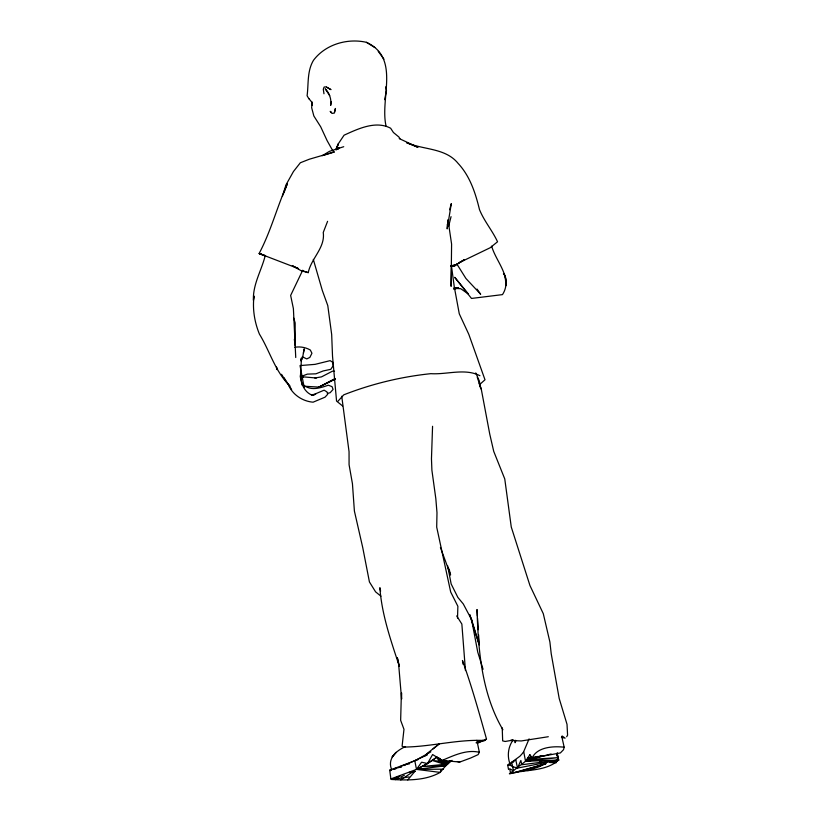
<?xml version="1.0" encoding="UTF-8"?>
<svg xmlns="http://www.w3.org/2000/svg" width="821" height="821" viewBox="0 0 821 821"><rect width="100%" height="100%" fill="white"/><g stroke="black" fill="none" stroke-linecap="round" stroke-linejoin="round"><path stroke-width="1.23" d="M432.564 426.294L431.466 458.795L431.897 470.197L435.828 498.686L436.988 512.745L436.7 527.103L450.688 592.003L457.872 606.288L457.523 618.08M401.643 693.016L401.582 699.092L398.493 662.526L397.364 657.826M529.699 759.764L532.429 758.83L533.014 759.753L529.658 761.129L529.699 759.764L540.772 755.741M401.387 692.996L400.648 720.325L403.973 729.315L402.095 746.186L403.799 747.069C430.84 746.864 457.636 739.126 484.698 740.511L486.494 739.023C479.095 712.669 471.777 686.335 462.459 660.505L463.085 664.261M447.342 224.195L447.168 228.885L451.304 203.629L449.621 209.776M556.987 753.36L556.895 755.197L558.578 760.061C545.555 771.945 525.543 769.164 509.369 773.803L525.532 761.283L529.853 754.756L532.07 758.101L560.384 752.939L563.534 749.676L564.171 747.213L561.78 736.57M254.048 296.053C252.345 308.932 254.531 322.099 259.415 334.096C269.545 350.577 274.625 369.881 288.171 384.166C292.04 394.398 302.385 401.305 313.078 402.187L325.024 397.179L327.702 394.275L326.953 391.925L324.121 390.17L312.196 395.219L311.221 394.696L315.633 394.378M557.285 752.929L556.895 755.197L557.202 753.36L558.578 760.061L556.228 760.872M303.39 353.081L304.211 348.863L302.323 358.869L300.938 360.891M254.069 296.853L253.412 300.301C252.745 284.435 261.55 270.448 265.275 255.454M331.345 101.712L330.647 105.427C331.653 99.444 329.56 93.112 325.239 88.832L329.683 95.564M384.639 99.659L386.486 90.526L385.675 86.862M334.486 112.415L335.43 108.444L334.342 113.072L331.971 113.411L330.175 111.338L331.551 112.436M448.625 226.319L451.047 216.662M440.846 770.252L440.2 772.397C425.524 780.648 407.986 780.391 391.648 779.468L390.868 778.924L389.718 770.19L418.341 759.466M336.364 149.853L338.129 144.065L344.081 135.188C358.1 128.815 375.792 120.307 390.632 128.22L393.413 132.489L398.914 137.015L399.919 138.728M336.436 149.514L338.129 144.065L335.727 149.689M282.383 196.363L286.026 184.807L293.446 171.527L300.342 162.763L309.353 159.212L334.414 151.906L323.269 155.436M302.272 270.612L308.244 272.634C311.077 258.369 325.403 247.757 323.248 232.466L327.589 221.321M529.104 738.859L523.357 752.426M283.881 192.966L287.329 183.822C277.088 206.748 270.961 231.183 259.118 253.515L298.546 268.662L292.307 265.706L301.297 270.807L308.244 272.634M300.712 359.896L301.492 357.884L300.496 375.413L302.21 385.295M515.978 740.439L515.095 742.718L515.065 740.224M302.703 270.242L290.644 295.437L293.395 308.614L295.745 357.515M512.981 740.121C508.25 746.894 507.091 755.371 509.728 763.212M476.868 740.337L479.361 752.303L478.099 754.643L470.525 758.07L459.801 762.042L442.098 760.441L432.605 754.53L427.505 763.54L416.504 769.39L390.868 778.924M566.654 736.765L567.588 735.164L567.013 724.307L559.204 698.507L551.219 653.732L549.896 642.012L543.297 613.698L529.945 585.517L511.267 527.02L504.761 478.93L493.729 451.376L489.747 434.083L481.291 389.236L477.258 377.28M337.872 149.268L339.094 147.513L337.605 149.289M430.861 751.82L414.81 760.851L416.504 769.39L440.2 772.397L445.711 765.808L452.053 760.359M407.739 779.95L414.913 771.309M338.026 401.151L343.773 394.829C371.656 383.889 401.079 376.767 430.861 373.668C446.983 374.735 465.014 367.993 479.936 375.72M406.138 764.495L427.382 754.879M480.336 383.93L484.995 379.784L468.791 334.301L459.278 313.817L454.249 286.662L451.478 266.045L451.098 286.334L451.591 244.083L447.958 219.607M429.568 752.015L424.939 755.802M426.376 754.171L439.266 743.662M433.108 748.906L439.03 744.144M508.538 769.472L507.706 765.151L519.96 756.203L523.777 751.933L525.532 761.283L528.088 761.406M440.251 758.645L436.813 757.229L427.505 763.54L416.504 769.39L443.33 769.164M447.568 764.105L444.674 763.417L436.813 757.229L427.505 763.54L421.594 762.196L416.504 769.39L445.711 765.808L422.466 766.465L447.568 764.105L436.813 757.229L439.717 762.227L442.745 762.955L444.561 764.7L446.634 764.956M400.73 779.929L412.296 772.202M444.561 764.7L442.057 766.25L441.431 765.182L450.472 760.657M322.15 155.785L329.375 151.382L343.732 146.702M405.512 746.597C396.759 750.415 387.543 758.04 391.299 768.723M510.539 772.972L509.677 768.682L513.515 770.94L511.74 762.391L515.701 760.143M404.117 765.541L406.272 764.361M395.455 779.632L398.78 778.021M400.997 776.933L404.322 775.322M478.109 743.015L486.494 739.023M335.307 379.169L318.948 387.091L305.545 386.311M539.961 761.621L542.055 760.667M442.098 760.441C453.654 755.536 466.605 749.245 479.361 752.303M399.93 776.112L391.648 779.468L409.074 776.933M453.88 289.464L458.385 287.668M301.769 376.234L307.382 374.119L315.9 373.822L323.176 370.959L330.801 369.317L333.162 365.725L332.864 362.4L330.145 360.645L315.069 364.36L300.034 365.581L304.139 387.225L303.524 385.07C311.128 391.155 320.211 387.974 328.349 385.193L332.064 386.67L333.09 389.431L330.114 392.725L327.743 393.31M406.898 764.094L399.848 766.742L401.438 766.896M483.025 740.275L476.067 742.789L484.698 740.511M537.796 756.439L526.774 759.63L558.116 757.639L525.532 761.283L558.578 760.061L557.233 753.657M540.936 766.126L528.006 770.58L524.506 769.739M536.76 756.541L532.07 758.101C537.057 746.905 553.467 745.961 564.171 747.213M457.328 264.434L450.667 266.127M526.774 759.63L533.794 757.342M401.007 767.03L393.372 768.846L395.896 768.569M521.007 771.576L528.272 769.349M531.916 768.23L545.247 764.146M556.156 760.8L558.578 760.061L557.911 758.111M514.839 772.756L545.216 763.941M556.156 760.759L558.578 760.061L521.776 764.741L520.863 760.472L517.517 768.066L512.622 766.66L508.815 764.392L511.267 763.725M531.587 756.962L528.006 757.978L531.495 757.311M510.6 773.649L546.283 763.54M554.893 761.108L558.578 760.061L517.517 768.066L515.711 759.528M536.226 757.845L551.137 753.965M526.148 760.451L529.709 759.538M511.74 762.391L513.607 761.939M536.277 757.373L542.271 755.946M507.706 765.151L510.19 764.587M508.815 764.392L510.549 764.064M409.053 772.489L415.169 771.371M443.268 766.25L445.711 765.808M314.453 394.819L312.196 395.219C304.232 392.14 301.245 383.797 300.199 375.946M513.289 740.049L505.182 741.476L502.668 740.881L502.216 727.878M314.792 378.009L321.514 376.88L332.433 371.195L334.527 371.236M512.396 740.183L510.59 740.45L521.191 740.963L548.305 736.724M453.91 288.15L457.513 287.76M454.978 288.038L457.246 287.791M294.76 347.283C300.096 346.359 305.638 347.324 310.328 350.023L311.939 353.256L309.835 357.443L306.746 358.91L302.282 356.766M393.372 768.846L395.907 768.723M450.616 265.83L456.373 264.783L464.245 259.754L458.498 263.038L490.096 247.788L497.547 241.774C492.354 230.527 484.123 221.116 479.485 209.591C475.441 192.966 470.002 176.125 458.067 163.358C445.526 147.811 423.441 149.966 406.682 142.68M391.617 770.129L389.718 770.19L390.591 770.693M452.279 266.384L454.793 266.322M453.921 288.263L458.775 288.15M407.421 763.93L409.371 763.93M454.988 288.397L460.673 288.674L468.483 294.051L454.68 277.293L471.49 298.444L502.473 294.616C513.31 278.021 495.812 261.622 491.697 246.187M549.803 762.463L556.186 762.771M301.892 376.747L316.434 378.009M386.137 126.403C379.476 98.479 400.792 58.147 366.443 42.323C347.324 37.982 325.362 44.396 313.437 60.364C306.972 71.253 308.675 83.845 307.095 95.739L308.901 98.787M561.441 737.361L565.125 738.13L562.098 735.965M457.389 761.539L459.801 762.042M443.709 764.043L444.982 764.443M441.944 763.489L432.236 760.431L449.426 762.411L443.689 760.051M301.471 376.931L303.123 377.455L301.861 376.1M260.349 253.966L264.393 255.29L259.118 253.515L265.799 256.265M406.764 142.741L417.971 147.349L399.252 138.585M326.542 87.159L330.986 89.622L326.111 86.872L324.1 87.036L323.31 89.273L323.977 93.768M374.776 47.495L366.443 42.323M342.603 405.974L336.559 401.079L332.515 356.109L331.674 334.516L327.784 305.597L322.325 290.49L313.314 259.415M380.944 596.19L375.587 591.849L369.429 581.956L362.728 547.525L354.395 511.042L352.445 483.733L349.079 464.737L349.048 451.694L341.731 396.225M436.813 757.229L442.745 762.955M290.029 386.034L286.006 381.57L281.531 374.304M503.427 273.855L505.028 275.692L505.952 278.812L506.105 285.636L505.028 275.692L503.735 273.567M308.891 98.612L311.754 102.112L312.196 105.365L312.216 102.102L311.652 107.695L313.858 115.997L320.703 126.803L327.107 140.627L332.874 150.91M378.245 51.364L383.961 59.184M291.619 389.503L284.045 377.763M477.032 289.074L480.665 294.267L465.928 278.473L456.63 263.654M532.429 758.83L529.853 754.756M456.702 615.904L461.854 624.042L465.445 670.552M502.914 729.756C481.711 693.807 478.253 650.365 477.011 609.521L477.401 615.842M475.759 372.929L479.29 380.923L480.849 388.836L479.054 383.058M440.415 547.443L450.575 575.028L449.118 569.004M483.066 669.259L477.75 652.141L471.613 619.681L469.602 614.488L479.218 644.885L471.613 619.681L463.301 603.979L457.872 597.411L451.16 583.967L447.63 565.71M293.682 318.004L295.16 322.92L295.16 345.302L294.349 339.319M276.461 367.274L277.129 369.594L276.554 367.203M397.343 657.929L399.293 666.375M399.324 666.2C390.929 640.708 381.775 614.693 379.877 587.703L380.605 591.161M447.845 220.613L448.081 224.071M477.565 618.367L478.274 629.728M478.592 634.787L479.064 642.361M394.285 754.427L392.12 756.952L396.122 752.303L394.285 754.427M335.358 378.594L318.948 387.091L335.358 378.594"/></g></svg>
